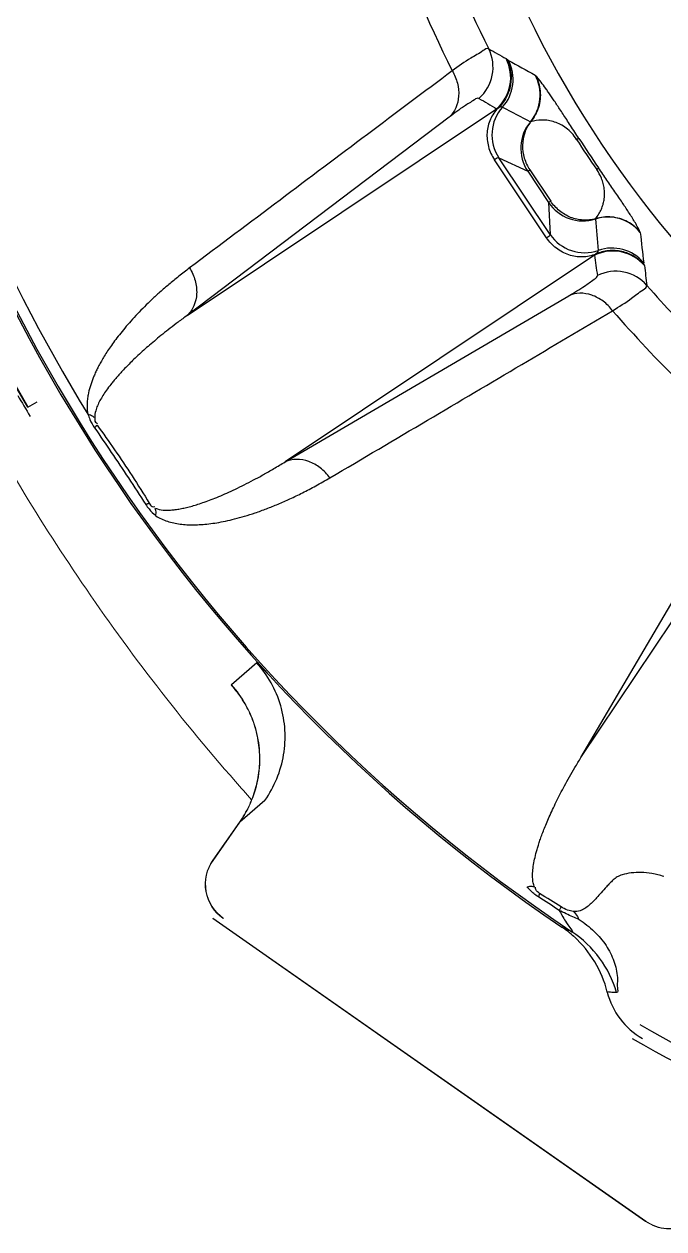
# Model space of a CAD drawing. Header units: millimetres. Extents: x 100 to 1590, y 100 to 694.
# Drawn here: x 1251.681 to 1252.093, y 536.375 to 537.151 of the extents above; entities that cross this region are included whole.
import ezdxf

# ---------------------------------------------------------------- set-up
doc = ezdxf.new("R2010")
doc.units = ezdxf.units.MM
doc.layers.add('OUTLINE', color=6, linetype='Continuous', lineweight=9)

msp = doc.modelspace()

# ---------------------------------------------------------------- linework, layer by layer
at = {"color": 9, "linetype": 'Continuous'}
for p, q in [((1251.68375, 536.90445), (1251.39343, 537.39981)), ((1251.68398, 536.90458), (1251.39366, 537.39995)), ((1251.99192, 537.12882), (1251.99164, 537.129)), ((1251.99233, 537.12851), (1251.99192, 537.12882)), ((1251.78632, 536.96359), (1251.98553, 537.0967)), ((1251.98649, 537.09715), (1251.98553, 537.0967)), ((1251.95506, 537.09134), (1251.78632, 536.96359)), ((1252.00744, 537.08833), (1252.00735, 537.0884)), ((1252.01774, 537.01361), (1251.98411, 537.06394)), ((1252.01997, 537.01582), (1251.98701, 537.06515)), ((1251.98701, 537.06515), (1252.0056, 537.05644)), ((1252.0056, 537.05644), (1252.00693, 537.05732)), ((1252.0056, 537.05644), (1252.01903, 537.03634)), ((1252.00693, 537.05732), (1252.02036, 537.03723)), ((1252.02036, 537.03723), (1252.01903, 537.03634)), ((1252.01903, 537.03634), (1252.01997, 537.01582)), ((1252.04923, 537.02572), (1252.0492, 537.02583)), ((1252.04855, 537.00238), (1251.84934, 536.86927)), ((1252.04855, 537.00238), (1252.04933, 537.0031)), ((1252.08053, 536.99651), (1252.08043, 536.99687)), ((1252.08067, 536.99599), (1252.08053, 536.99651)), ((1252.08073, 536.99566), (1252.08067, 536.99599)), ((1251.84934, 536.86927), (1252.03194, 536.97628)), ((1251.68375, 536.90445), (1251.68978, 536.90798)), ((1252.03983, 536.67879), (1252.13571, 536.84239)), ((1252.03983, 536.67879), (1252.14875, 536.8418)), ((1251.83109, 536.73988), (1251.81483, 536.72568)), ((1251.81483, 536.72568), (1251.81462, 536.72551)), ((1251.83638, 536.65124), (1251.82017, 536.63711)), ((1251.80297, 536.61254), (1251.82017, 536.63711)), ((1251.82017, 536.63711), (1251.81997, 536.63721)), ((1251.80297, 536.61254), (1251.80277, 536.61266)), ((1251.80953, 536.57534), (1251.80939, 536.57516)), ((1252.08153, 536.38024), (1252.0814, 536.38005))]:
    msp.add_line(p, q, dxfattribs=at)
for points in [[(1251.99316, 537.12791), (1251.99303, 537.12799), (1251.99289, 537.12808), (1251.99276, 537.12818), (1251.99261, 537.12828), (1251.99233, 537.12851)], [(1252.01046, 537.11825), (1252.01043, 537.11828), (1252.0104, 537.11831), (1252.01037, 537.11833), (1252.01035, 537.11835), (1252.01032, 537.11837), (1252.0103, 537.11838)], [(1252.03858, 537.07748), (1252.03852, 537.07749), (1252.03843, 537.07749), (1252.03831, 537.07747), (1252.03816, 537.07743), (1252.03799, 537.07737), (1252.03779, 537.07729), (1252.03756, 537.07719), (1252.0373, 537.07708), (1252.03702, 537.07695)], [(1252.0511, 537.05875), (1252.05109, 537.05869), (1252.05105, 537.05861), (1252.05098, 537.05851), (1252.05089, 537.05839), (1252.05076, 537.05825), (1252.05062, 537.05809), (1252.05044, 537.05791), (1252.05024, 537.05772), (1252.05001, 537.05751)], [(1252.07806, 537.01697), (1252.07806, 537.01699), (1252.07805, 537.01702), (1252.07804, 537.01705), (1252.07803, 537.01709), (1252.07802, 537.01713), (1252.078, 537.01717)], [(1252.08043, 536.99687), (1252.08039, 536.99704), (1252.08036, 536.9972), (1252.08033, 536.99735), (1252.0803, 536.9975)], [(1251.72667, 536.89117), (1251.72688, 536.89139), (1251.72708, 536.89161), (1251.72727, 536.89182), (1251.72746, 536.89203), (1251.72764, 536.89223), (1251.7278, 536.89243), (1251.72796, 536.89262), (1251.72811, 536.8928), (1251.72825, 536.89298)], [(1251.7596, 536.84188), (1251.75989, 536.84199), (1251.76017, 536.84209), (1251.76044, 536.84219), (1251.7607, 536.84228), (1251.76095, 536.84237), (1251.7612, 536.84245), (1251.76143, 536.84252), (1251.76166, 536.84258), (1251.76188, 536.84264)], [(1252.0132, 536.59132), (1252.01314, 536.59111), (1252.01307, 536.59088), (1252.013, 536.59065), (1252.01292, 536.5904), (1252.01283, 536.59015), (1252.01274, 536.58989), (1252.01264, 536.58962), (1252.01254, 536.58934), (1252.01243, 536.58905)], [(1252.02707, 536.58266), (1252.02697, 536.58244), (1252.02685, 536.58222), (1252.02673, 536.58198), (1252.0266, 536.58172), (1252.02646, 536.58146), (1252.02632, 536.58119)], [(1252.02632, 536.58119), (1252.02601, 536.58061), (1252.02584, 536.5803)]]:
    msp.add_lwpolyline(points, dxfattribs=at)
for centre, radius, start, end in [((1252.62898, 537.45842), 0.69242, 189.59833, 246.68372), ((1252.62898, 537.45842), 1.0732, 188.20144, 235.91619), ((1252.62898, 537.45842), 1.07206, 188.69647, 236.29203), ((1252.62898, 537.45842), 0.72453, 198.52159, 206.47841), ((1252.62898, 537.45842), 0.75185, 198.35016, 206.64984), ((1252.62898, 537.45842), 1.06481, 193.37074, 211.62926), ((1251.95649, 537.12351), 0.02674, 311.36408, 26.37221), ((1252.49732, 538.02839), 1.0318, 239.93774, 240.65309), ((1251.96786, 537.11677), 0.02674, 311.36458, 27.22518), ((1251.96942, 537.11562), 0.02673, 318.16687, 27.36053), ((1252.50112, 538.0215), 1.02787, 240.38424, 241.47691), ((1251.98685, 537.10555), 0.02673, 320.08733, 28.68782), ((1252.52492, 538.01972), 1.06907, 238.9906, 239.69898), ((1252.00927, 537.07996), 0.02674, 138.18564, 213.63531), ((1253.0201, 539.05218), 2.20955, 242.19247, 242.71918), ((1252.02786, 537.07125), 0.02674, 140.10087, 213.63634), ((1252.60105, 537.43977), 0.67065, 212.75112, 214.74888), ((1252.5803, 537.4259), 0.6441, 212.74803, 214.75197), ((1252.04123, 537.05124), 0.02674, 213.86365, 287.39914), ((1252.05723, 537.00021), 0.02673, 38.8136, 107.41285), ((1254.22659, 537.20771), 2.18495, 184.77785, 185.31049), ((1253.0909, 537.12374), 1.01845, 186.01803, 187.12081), ((1252.04217, 537.03072), 0.02674, 213.86467, 289.31438), ((1252.06033, 536.97838), 0.02674, 40.27494, 116.13543), ((1253.10773, 537.14749), 1.06907, 187.80102, 188.5094), ((1252.05987, 536.98026), 0.02673, 40.13926, 109.33188), ((1253.10517, 537.11867), 1.0318, 186.84691, 187.56226), ((1252.06221, 536.9653), 0.02674, 41.1285, 116.13757), ((1252.62898, 537.45842), 0.72453, 221.02159, 225.21455), ((1252.62898, 537.45842), 0.75185, 220.85016, 225.73986), ((1253.17222, 538.07952), 1.8956, 224.96808, 225.31745), ((1251.72677, 536.117), 0.55409, 57.18167, 58.87338), ((1251.32325, 535.51763), 1.27394, 56.52962, 57.24938), ((1253.1211, 538.94355), 2.61374, 245.26715, 245.42342), ((1251.99451, 536.50743), 0.07116, 16.31185, 56.26592), ((1252.62234, 537.45842), 1.09637, 240.22289, 254.32149)]:
    msp.add_arc(centre, radius, start, end, dxfattribs=at)
at = {"color": 7, "linetype": 'Continuous'}
for centre, radius, start, end in [((1253.38105, 537.91088), 1.97504, 210.37786, 210.83656), ((1251.98754, 536.51046), 0.07138, 47.93296, 55.91631), ((1251.98759, 536.51049), 0.07133, 13.98392, 47.93729), ((1252.10304, 536.53924), 0.04765, 193.97829, 240.22289), ((1252.62234, 537.45842), 1.10667, 240.22289, 254.32149)]:
    msp.add_arc(centre, radius, start, end, dxfattribs=at)
at = {"color": 9, "linetype": 'Continuous'}
for points, start_tangent, end_tangent in [([(1251.98045, 537.13539), (1251.97694, 537.13416), (1251.96904, 537.12938), (1251.957, 537.12119)], (-0.908703, 0.417442), (-0.818385, -0.57467)), ([(1251.99192, 537.12882), (1251.99457, 537.12067), (1251.99449, 537.11209), (1251.99171, 537.10397), (1251.98649, 537.09715)], (0.457962, -0.888972), (-0.727, -0.686637)), ([(1251.957, 537.12119), (1251.90237, 537.08022), (1251.84607, 537.03794), (1251.78786, 536.9942)], (-0.800179, -0.599761), (-0.799316, -0.60091)), ([(1251.957, 537.12119), (1251.96029, 537.11313), (1251.96108, 537.10488), (1251.95927, 537.09734), (1251.95506, 537.09134)], (0.502068, -0.864828), (-0.726164, -0.687521)), ([(1252.01046, 537.11825), (1252.01357, 537.10816), (1252.01251, 537.09763), (1252.00744, 537.08833)], (0.479265, -0.87767), (-0.642621, -0.766184)), ([(1252.03858, 537.07748), (1252.03584, 537.08174), (1252.03318, 537.08585), (1252.03066, 537.08973), (1252.02831, 537.09333), (1252.02613, 537.09664), (1252.0241, 537.09969), (1252.02223, 537.10249), (1252.02046, 537.10509), (1252.01879, 537.10752), (1252.01718, 537.1098), (1252.0142, 537.11384), (1252.01046, 537.11825)], (-0.541535, 0.840678), (-0.711335, 0.702853)), ([(1251.97416, 537.10344), (1251.97123, 537.10252), (1251.96479, 537.09844), (1251.95506, 537.09134)], (-0.859024, 0.511936), (-0.797146, -0.603786)), ([(1251.98649, 537.09715), (1251.98155, 537.08999), (1251.9794, 537.08138), (1251.98029, 537.07234), (1251.98411, 537.06394)], (-0.709916, -0.704287), (0.55557, -0.83147)), ([(1251.98934, 537.09779), (1251.98649, 537.09715)], (-0.885128, 0.465347), (-0.911062, -0.412269)), ([(1252.00744, 537.08833), (1252.00362, 537.08126), (1252.00221, 537.0732), (1252.00336, 537.06495), (1252.00693, 537.05732)], (-0.613398, -0.789774), (0.554503, -0.832182)), ([(1252.03702, 537.07695), (1252.03388, 537.08108), (1252.03034, 537.0843), (1252.02665, 537.08662), (1252.02289, 537.0882), (1252.0189, 537.08915), (1252.01458, 537.08944), (1252.00744, 537.08833)], (-0.528327, 0.849041), (-0.959764, -0.280808)), ([(1251.98411, 537.06394), (1251.98701, 537.06515)], (0.83139, 0.555689), (0.813138, -0.582071)), ([(1252.0492, 537.02583), (1252.0514, 537.02898), (1252.05298, 537.03206), (1252.05406, 537.03504), (1252.0547, 537.03781), (1252.05506, 537.04156), (1252.0549, 537.04501), (1252.05422, 537.04858), (1252.05304, 537.05208), (1252.05001, 537.05751)], (0.626711, 0.779252), (-0.58305, 0.812436)), ([(1252.078, 537.01717), (1252.07614, 537.02092), (1252.07443, 537.02388), (1252.07252, 537.02701), (1252.07051, 537.03015), (1252.06848, 537.03326), (1252.06641, 537.03637), (1252.06421, 537.03964), (1252.06175, 537.04328), (1252.05917, 537.04706), (1252.05658, 537.05082), (1252.05395, 537.05463), (1252.0511, 537.05875)], (-0.377204, 0.92613), (-0.569983, 0.821657)), ([(1252.0492, 537.02583), (1252.04121, 537.02501), (1252.03322, 537.02679), (1252.02603, 537.03101), (1252.02036, 537.03723)], (-0.964393, -0.264473), (-0.556637, 0.830756)), ([(1252.078, 537.01717), (1252.06987, 537.02391), (1252.05974, 537.02695), (1252.0492, 537.02583)], (-0.627443, 0.778663), (-0.953783, -0.300495)), ([(1252.01997, 537.01582), (1252.01774, 537.01361)], (0.226588, -0.973991), (-0.831549, -0.555451)), ([(1252.04933, 537.0031), (1252.04084, 537.00127), (1252.03206, 537.00258), (1252.02404, 537.00686), (1252.01774, 537.01361)], (-0.922349, -0.386358), (-0.55557, 0.83147)), ([(1252.08067, 536.99599), (1252.07415, 537.00156), (1252.0662, 537.00478), (1252.05763, 537.00531), (1252.04933, 537.0031)], (-0.646039, 0.763304), (-0.91259, -0.408875)), ([(1252.04933, 537.0031), (1252.05101, 537.00549)], (0.729534, 0.683944), (-0.091494, 0.995806)), ([(1251.78786, 536.9942), (1251.78081, 536.98874), (1251.77449, 536.98355), (1251.76879, 536.9786), (1251.7636, 536.97385), (1251.75881, 536.96921), (1251.75433, 536.96462), (1251.75007, 536.96001), (1251.74612, 536.95547), (1251.74262, 536.95118), (1251.73954, 536.94715), (1251.73684, 536.94338), (1251.73448, 536.93985), (1251.73242, 536.93656), (1251.73064, 536.93347), (1251.72908, 536.93057), (1251.72772, 536.92783), (1251.72654, 536.92521), (1251.7255, 536.92267), (1251.72378, 536.91765), (1251.72251, 536.91239), (1251.72211, 536.90973), (1251.72186, 536.90472), (1251.72234, 536.90002)], (-0.799315, -0.600912), (0.18575, -0.982597)), ([(1251.78786, 536.9942), (1251.79143, 536.98601), (1251.79238, 536.97754), (1251.79061, 536.96977), (1251.78632, 536.96359)], (0.524224, -0.85158), (-0.72633, -0.687346)), ([(1252.03194, 536.97628), (1252.04222, 536.98256), (1252.04846, 536.98695), (1252.05043, 536.9893)], (0.86288, 0.505408), (-0.144236, 0.989543)), ([(1252.06026, 536.96665), (1252.07243, 536.97464), (1252.07987, 536.98012), (1252.08235, 536.98288)], (0.844108, 0.536172), (-0.037921, 0.999281)), ([(1252.06026, 536.96665), (1252.05407, 536.97278), (1252.04675, 536.97666), (1252.03909, 536.97788), (1252.03194, 536.97628)], (-0.606859, 0.79481), (-0.91309, -0.407758)), ([(1251.78632, 536.96359), (1251.78052, 536.95932), (1251.77528, 536.95532), (1251.77053, 536.95155), (1251.76617, 536.94797), (1251.76211, 536.94452), (1251.75828, 536.94114), (1251.75461, 536.93778), (1251.75117, 536.9345), (1251.74809, 536.93145), (1251.74534, 536.9286), (1251.7429, 536.92596), (1251.74074, 536.92352), (1251.73883, 536.92126), (1251.73714, 536.91916), (1251.73431, 536.91538), (1251.73203, 536.91197), (1251.73013, 536.90873), (1251.72853, 536.90541), (1251.7274, 536.90219), (1251.72677, 536.89797)], (-0.81073, -0.585421), (0.006634, -0.999978)), ([(1251.87821, 536.85898), (1251.9411, 536.89614), (1252.00177, 536.93202), (1252.06026, 536.96665)], (0.861054, 0.508514), (0.860323, 0.50975)), ([(1251.72234, 536.90002), (1251.72371, 536.89648), (1251.72667, 536.89117)], (0.321102, -0.947045), (0.569296, -0.822133)), ([(1251.72234, 536.90002), (1251.72548, 536.89875), (1251.7265, 536.89777)], (0.955818, -0.29396), (0.597785, -0.801657)), ([(1251.72677, 536.89797), (1251.72724, 536.89481), (1251.72852, 536.89407)], (0.00657, -0.999978), (0.970554, -0.240883)), ([(1251.72825, 536.89298), (1251.73956, 536.87704), (1251.7508, 536.86025), (1251.76188, 536.84264)], (0.593137, -0.805102), (0.516751, -0.856136)), ([(1251.72667, 536.89117), (1251.73745, 536.87537), (1251.74846, 536.85892), (1251.7596, 536.84188)], (0.569909, -0.821708), (0.541007, -0.841018)), ([(1251.87821, 536.85898), (1251.872, 536.86542), (1251.86454, 536.86954), (1251.85669, 536.87088), (1251.84934, 536.86927)], (-0.586145, 0.810206), (-0.91298, -0.408004)), ([(1251.76593, 536.83937), (1251.77073, 536.83826), (1251.77346, 536.83815), (1251.77636, 536.83829), (1251.7794, 536.83864), (1251.78257, 536.83918), (1251.7859, 536.83991), (1251.78944, 536.84084), (1251.79324, 536.84197), (1251.79734, 536.84335), (1251.80178, 536.84498), (1251.80658, 536.8469), (1251.8118, 536.84915), (1251.81735, 536.85171), (1251.82309, 536.85453), (1251.82905, 536.85761), (1251.83534, 536.86104), (1251.84208, 536.8649), (1251.84934, 536.86927)], (0.921749, -0.387787), (0.85111, 0.524988)), ([(1251.76612, 536.83449), (1251.76972, 536.8325), (1251.77356, 536.831), (1251.7776, 536.82992), (1251.78182, 536.82921), (1251.78617, 536.82882), (1251.79064, 536.82873), (1251.79528, 536.82891), (1251.80016, 536.82935), (1251.80534, 536.83008), (1251.81089, 536.83112), (1251.81684, 536.8325), (1251.82324, 536.83426), (1251.83011, 536.83645), (1251.83738, 536.83907), (1251.84483, 536.84206), (1251.8525, 536.84545), (1251.86055, 536.84933), (1251.86908, 536.8538), (1251.87821, 536.85898)], (0.8382, -0.545363), (0.861051, 0.508518)), ([(1251.7596, 536.84188), (1251.76172, 536.83898), (1251.76612, 536.83449)], (0.541307, -0.840825), (0.752275, -0.65885)), ([(1251.76188, 536.84264), (1251.76383, 536.84051), (1251.76557, 536.84048)], (0.478144, -0.878281), (0.952131, 0.305691)), ([(1251.76612, 536.83449), (1251.76615, 536.83788), (1251.76564, 536.8392)], (0.094072, 0.995565), (-0.511803, 0.859103)), ([(1251.83638, 536.65124), (1251.84401, 536.6652), (1251.84837, 536.68057), (1251.84922, 536.69651), (1251.8465, 536.71222), (1251.84034, 536.72694), (1251.83109, 536.73988)], (0.573673, 0.819085), (-0.669126, 0.743149)), ([(1252.00992, 536.59538), (1252.0091, 536.59818), (1252.00873, 536.6015), (1252.00881, 536.6054), (1252.00934, 536.60983), (1252.01027, 536.61452), (1252.0116, 536.61963), (1252.01245, 536.62245), (1252.01345, 536.6255), (1252.01462, 536.6288), (1252.01599, 536.6324), (1252.01758, 536.63633), (1252.01942, 536.64061), (1252.02154, 536.64526), (1252.02392, 536.65022), (1252.02651, 536.65534), (1252.02932, 536.66066), (1252.03243, 536.66628), (1252.03591, 536.6723), (1252.03983, 536.67879)], (-0.388793, 0.921325), (0.524985, 0.851111)), ([(1252.06055, 536.59995), (1252.05832, 536.59769), (1252.05632, 536.59556), (1252.05286, 536.59175), (1252.04995, 536.58851), (1252.04744, 536.58585), (1252.04524, 536.58375), (1252.04228, 536.58151), (1252.03939, 536.58015), (1252.03504, 536.57967)], (-0.711781, -0.702402), (-0.995979, 0.089591)), ([(1252.06633, 536.60322), (1252.06313, 536.60188), (1252.06055, 536.59995)], (-0.957282, -0.289155), (-0.711778, -0.702404)), ([(1252.07861, 536.60483), (1252.07227, 536.60447), (1252.06633, 536.60322)], (-0.999952, 0.009805), (-0.95725, -0.289263)), ([(1252.09325, 536.60217), (1252.08559, 536.6041), (1252.07861, 536.60483)], (-0.954032, 0.299704), (-0.99995, 0.010042)), ([(1252.01243, 536.58905), (1252.00941, 536.59127), (1252.00726, 536.59321), (1252.00504, 536.59557)], (-0.840805, 0.541338), (-0.658514, 0.752568)), ([(1252.00992, 536.59538), (1252.0068, 536.59566), (1252.00518, 536.59525)], (-0.97841, 0.206674), (-0.916452, -0.400145)), ([(1252.0132, 536.59132), (1252.01075, 536.59374), (1252.01053, 536.5953)], (-0.878251, 0.4782), (0.121454, 0.992597)), ([(1252.03504, 536.57967), (1252.03122, 536.58054), (1252.02707, 536.58266)], (-0.995972, 0.089667), (-0.841501, 0.540255)), ([(1252.02584, 536.58031), (1252.02882, 536.57508), (1252.03132, 536.57111), (1252.03403, 536.56661)], (0.469617, -0.88287), (-0.862739, 0.50565)), ([(1252.0386, 536.5745), (1252.0346, 536.57618), (1252.03028, 536.57814), (1252.02584, 536.58031)], (-0.927091, 0.374836), (-0.893282, 0.449496)), ([(1252.03504, 536.57967), (1252.03754, 536.57637), (1252.03822, 536.57443)], (0.674426, -0.738343), (0.183433, -0.983032)), ([(1252.0386, 536.5745), (1252.0484, 536.56679), (1252.05599, 536.55772), (1252.06105, 536.54768), (1252.06337, 536.53706)], (0.84086, -0.541253), (0.084699, -0.996407)), ([(1252.06337, 536.53706), (1252.06327, 536.53347), (1252.0633, 536.53074), (1252.06281, 536.52742)], (-0.059022, -0.998257), (-0.999809, 0.019529)), ([(1252.06281, 536.52742), (1252.05881, 536.5276), (1252.05681, 536.52779)], (-0.999501, 0.03158), (-0.992688, 0.120711))]:
    msp.add_spline(points, degree=3, dxfattribs=dict(at, start_tangent=start_tangent, end_tangent=end_tangent))
at = {"layer": 'OUTLINE'}
for p, q in [((1251.80278, 536.61267), (1251.81996, 536.6372)), ((1252.0814, 536.38005), (1251.80277, 536.57515)), ((1252.08153, 536.38024), (1251.8029, 536.57534))]:
    msp.add_line(p, q, dxfattribs=at)
for centre, radius, start, end in [((1251.82483, 536.59721), 0.02693, 144.97212, 235.02955), ((1251.82485, 536.59722), 0.02671, 144.99491, 235.01004), ((1252.09685, 536.4021), 0.02693, 234.98058, 297.02224), ((1252.09685, 536.40212), 0.02671, 235.00262, 297.00158)]:
    msp.add_arc(centre, radius, start, end, dxfattribs=at)
for points, start_tangent, end_tangent in [([(1251.86854, 538.28683), (1251.84899, 538.26845), (1251.78228, 538.19843), (1251.72809, 538.1314), (1251.70492, 538.09921), (1251.684, 538.06797), (1251.66521, 538.03772), (1251.64816, 538.00879), (1251.63221, 537.98138), (1251.61703, 537.95538), (1251.5888, 537.90697), (1251.56314, 537.86297), (1251.53976, 537.82288), (1251.51841, 537.78628), (1251.49889, 537.7528), (1251.481, 537.72214), (1251.46459, 537.69401), (1251.44953, 537.66818), (1251.43569, 537.64444), (1251.42293, 537.62257), (1251.41116, 537.60239), (1251.40034, 537.58385), (1251.3905, 537.56698), (1251.38155, 537.5516), (1251.37736, 537.54442), (1251.37323, 537.53741), (1251.37115, 537.53386), (1251.36904, 537.53024), (1251.36693, 537.52654), (1251.36479, 537.52268), (1251.36265, 537.51857), (1251.36064, 537.5143), (1251.35879, 537.50999), (1251.35708, 537.5056), (1251.3541, 537.49661), (1251.35176, 537.48744), (1251.34902, 537.46878), (1251.34889, 537.44989), (1251.34982, 537.4405), (1251.35138, 537.4312), (1251.35359, 537.42204), (1251.35642, 537.41307), (1251.35807, 537.40866), (1251.35988, 537.40429), (1251.36185, 537.39996), (1251.36398, 537.39571), (1251.36615, 537.39172), (1251.36827, 537.38796), (1251.37036, 537.38435), (1251.37243, 537.38081), (1251.37651, 537.37389), (1251.38063, 537.36685), (1251.38489, 537.35952), (1251.38933, 537.3519), (1251.39885, 537.33558), (1251.4093, 537.31768), (1251.42067, 537.29817), (1251.43297, 537.27709), (1251.44623, 537.25435), (1251.46056, 537.22979), (1251.47603, 537.20326), (1251.49272, 537.17463), (1251.51073, 537.14377), (1251.53014, 537.11049), (1251.55106, 537.07462), (1251.57363, 537.03593), (1251.59798, 536.99417)], (-0.736565, -0.676367), (0.503695, -0.863882)), ([(1251.59798, 536.99417), (1251.63599, 536.92811), (1251.65396, 536.89618), (1251.67388, 536.86159), (1251.71563, 536.79567), (1251.76347, 536.72913), (1251.81737, 536.66335), (1251.82774, 536.65167)], (0.505202, -0.863001), (0.668469, -0.74374)), ([(1251.81462, 536.72551), (1251.82181, 536.71604), (1251.82732, 536.70546), (1251.83099, 536.69411), (1251.83271, 536.6823), (1251.83243, 536.67037), (1251.83015, 536.65866), (1251.82595, 536.6475), (1251.81996, 536.6372)], (0.668808, -0.743435), (-0.5734, -0.819276)), ([(1251.82017, 536.63711), (1251.8278, 536.6511), (1251.83214, 536.66645), (1251.83296, 536.68239), (1251.83022, 536.69808), (1251.82407, 536.71275), (1251.81483, 536.72568)], (0.573327, 0.819327), (-0.668984, 0.743277))]:
    msp.add_spline(points, degree=3, dxfattribs=dict(at, start_tangent=start_tangent, end_tangent=end_tangent))

doc.saveas('drawing.dxf')
